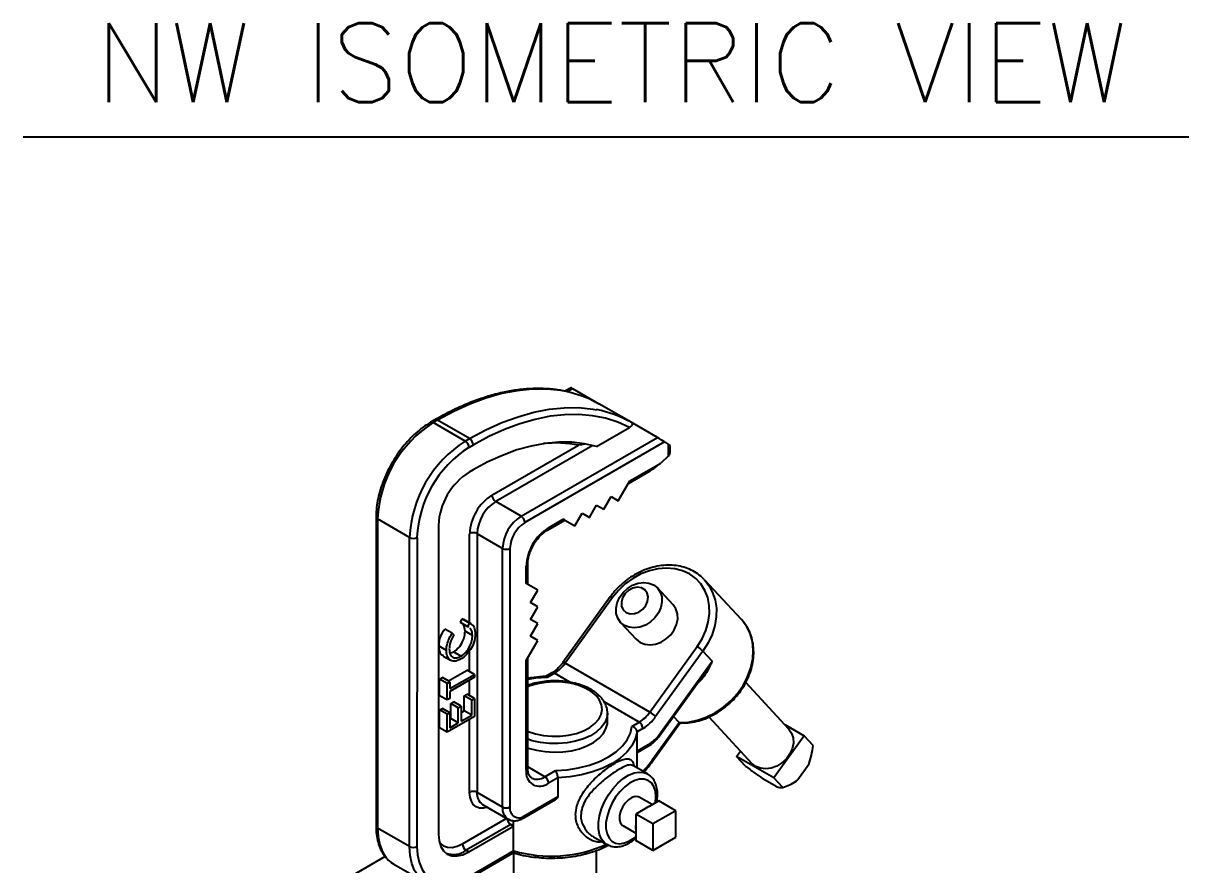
# Model space of a CAD drawing. Extents: x 12.3 to 108.7, y 1.1 to 80.4.
# Drawn here: x 15.25 to 26.35, y 16.77 to 24.78 of the extents above; entities that cross this region are included whole.
import ezdxf
from ezdxf.enums import TextEntityAlignment as Align

# ---------------------------------------------------------------- set-up
doc = ezdxf.new("R2010")
doc.units = 0
doc.header["$MEASUREMENT"] = 0
doc.layers.add('OBJECT', color=7, linetype='CONTINUOUS')
doc.styles.get("Standard").update_dxf_attribs({"font": 'SIMPLEX'})

msp = doc.modelspace()

# ---------------------------------------------------------------- linework, layer by layer
at = {"layer": 'OBJECT', "color": 1}
msp.add_line((15.248, 23.7), (26.352, 23.7), dxfattribs=at)
at = {"layer": 'OBJECT'}
for p, q in [((20.467, 21.31), (20.409, 21.276)), ((20.482, 21.302), (20.43, 21.272)), ((20.482, 21.302), (20.733, 21.157)), ((21.039, 20.981), (20.733, 21.157)), ((19.169, 21.004), (19.129, 20.981)), ((19.194, 21.001), (19.154, 20.978)), ((19.5, 20.825), (19.194, 21.001)), ((19.459, 20.802), (19.154, 20.978)), ((20.71, 20.75), (21.023, 20.931)), ((21.29, 20.836), (21.039, 20.981)), ((19.459, 20.802), (19.5, 20.825)), ((19.535, 20.764), (19.495, 20.74)), ((19.991, 20.086), (21.29, 20.836)), ((21.358, 20.794), (20.026, 20.025)), ((21.358, 20.794), (21.395, 20.769)), ((21.395, 20.66), (21.395, 20.769)), ((19.713, 20.288), (20.538, 20.763)), ((20.674, 20.76), (19.749, 20.226)), ((21.395, 20.66), (21.321, 20.593)), ((21.41, 20.694), (21.41, 20.759)), ((21.028, 20.424), (21.321, 20.593)), ((19.535, 20.528), (19.495, 20.505)), ((21.013, 20.399), (21.22, 20.518)), ((20.917, 20.233), (21.028, 20.424)), ((19.991, 20.086), (19.749, 20.226)), ((20.779, 20.153), (20.848, 20.273)), ((20.848, 20.273), (20.917, 20.233)), ((20.848, 20.273), (20.917, 20.233)), ((20.504, 19.994), (20.573, 20.114)), ((20.573, 20.114), (20.642, 20.074)), ((20.573, 20.114), (20.642, 20.074)), ((20.642, 20.074), (20.711, 20.193)), ((20.711, 20.193), (20.779, 20.153)), ((20.711, 20.193), (20.779, 20.153)), ((18.609, 20.08), (18.609, 17.136)), ((18.624, 20.06), (18.623, 17.116)), ((18.929, 19.883), (18.624, 20.06)), ((19.203, 20.001), (19.203, 17.057)), ((20.242, 19.954), (20.408, 20.05)), ((20.252, 19.976), (20.393, 20.058)), ((20.393, 20.058), (20.504, 19.994)), ((20.408, 20.05), (20.504, 19.994)), ((18.929, 16.939), (18.929, 19.883)), ((19, 19.883), (18.999, 16.939)), ((19.501, 19.068), (19.501, 19.92)), ((19.572, 19.92), (19.571, 17.456)), ((19.814, 19.78), (19.572, 19.92)), ((19.814, 17.316), (19.814, 19.78)), ((19.885, 19.78), (19.885, 17.316)), ((20.04, 19.446), (20.04, 19.609)), ((20.054, 19.437), (20.054, 19.629)), ((20.15, 19.382), (20.04, 19.446)), ((21.735, 19.484), (21.739, 19.479)), ((22.09, 19.104), (21.739, 19.479)), ((20.081, 19.263), (20.15, 19.382)), ((21.44, 19.241), (21.29, 19.403)), ((20.15, 19.223), (20.081, 19.263)), ((20.081, 19.103), (20.15, 19.223)), ((20.841, 19.318), (20.39, 18.693)), ((20.861, 19.311), (20.41, 18.686)), ((19.413, 19.075), (19.429, 19.108)), ((19.429, 19.108), (19.443, 19.1)), ((19.5, 19.067), (19.429, 19.108)), ((19.515, 19.06), (19.444, 19.101)), ((20.15, 19.063), (20.081, 19.103)), ((19.334, 18.971), (19.263, 19.012)), ((19.484, 19.034), (19.413, 19.075)), ((19.528, 18.951), (19.457, 18.992)), ((19.484, 19.034), (19.5, 19.067)), ((19.492, 19.028), (19.484, 19.034)), ((20.081, 18.944), (20.15, 19.063)), ((20.939, 19.075), (21.089, 18.914)), ((19.334, 18.971), (19.35, 18.957)), ((20.04, 18.713), (20.15, 18.904)), ((20.15, 18.904), (20.081, 18.944)), ((19.279, 18.808), (19.209, 18.849)), ((19.314, 18.781), (19.346, 18.793)), ((19.417, 18.752), (19.346, 18.793)), ((19.501, 18.607), (19.501, 18.807)), ((21.218, 18.22), (21.669, 18.845)), ((21.724, 18.802), (21.273, 18.178)), ((21.724, 18.802), (21.813, 18.707)), ((19.249, 18.754), (19.32, 18.714)), ((20.04, 17.666), (20.04, 18.713)), ((20.054, 17.687), (20.054, 18.739)), ((21.218, 18.22), (20.41, 18.686)), ((21.304, 18.002), (21.813, 18.707)), ((19.215, 18.535), (19.242, 18.551)), ((19.313, 18.51), (19.242, 18.551)), ((19.299, 18.518), (19.477, 18.62)), ((19.313, 18.444), (19.548, 18.579)), ((19.548, 18.552), (19.313, 18.417)), ((19.548, 18.579), (19.477, 18.62)), ((19.548, 18.579), (19.548, 18.552)), ((20.284, 18.593), (20.224, 18.559)), ((20.309, 18.59), (20.24, 18.551)), ((20.455, 18.506), (20.309, 18.59)), ((21.309, 17.993), (21.729, 18.574)), ((19.215, 18.376), (19.215, 18.535)), ((19.286, 18.494), (19.215, 18.535)), ((19.286, 18.494), (19.313, 18.51)), ((19.286, 18.336), (19.286, 18.494)), ((19.313, 18.51), (19.313, 18.444)), ((19.501, 18.378), (19.501, 18.525)), ((22.542, 18.059), (22.131, 18.501)), ((19.286, 18.336), (19.215, 18.376)), ((19.313, 18.351), (19.286, 18.336)), ((19.313, 18.417), (19.313, 18.351)), ((19.45, 18.376), (19.477, 18.392)), ((19.45, 18.233), (19.45, 18.376)), ((19.521, 18.335), (19.45, 18.376)), ((19.548, 18.351), (19.477, 18.392)), ((19.521, 18.335), (19.548, 18.351)), ((19.521, 18.192), (19.521, 18.335)), ((19.548, 18.351), (19.548, 18.18)), ((19.215, 18.241), (19.242, 18.256)), ((19.215, 18.07), (19.215, 18.241)), ((19.286, 18.2), (19.215, 18.241)), ((19.313, 18.215), (19.242, 18.256)), ((19.286, 18.2), (19.313, 18.215)), ((19.313, 18.215), (19.313, 18.072)), ((19.323, 18.303), (19.349, 18.318)), ((19.323, 18.159), (19.323, 18.303)), ((19.393, 18.262), (19.323, 18.303)), ((19.42, 18.277), (19.349, 18.318)), ((19.393, 18.262), (19.42, 18.277)), ((19.393, 18.119), (19.393, 18.262)), ((19.42, 18.277), (19.42, 18.134)), ((19.42, 18.216), (19.45, 18.233)), ((19.521, 18.192), (19.45, 18.233)), ((21.116, 18.124), (20.782, 18.317)), ((19.286, 18.029), (19.286, 18.2)), ((19.548, 18.18), (19.286, 18.029)), ((19.313, 18.154), (19.323, 18.159)), ((19.313, 18.072), (19.393, 18.119)), ((19.393, 18.119), (19.323, 18.159)), ((19.42, 18.134), (19.521, 18.192)), ((19.501, 17.456), (19.501, 18.153)), ((20.814, 18.209), (20.813, 18.201)), ((20.814, 18.127), (20.814, 18.209)), ((21.047, 18.084), (21.116, 18.124)), ((21.241, 17.765), (21.498, 18.121)), ((21.246, 17.756), (21.507, 18.117)), ((21.498, 18.121), (21.444, 18.18)), ((21.779, 18.174), (22.191, 17.732)), ((22.504, 18.101), (22.689, 17.994)), ((19.286, 18.029), (19.215, 18.07)), ((21.152, 18.063), (21.096, 18.031)), ((21.096, 17.852), (21.096, 18.031)), ((22.689, 17.994), (22.399, 17.593)), ((22.774, 17.903), (22.689, 17.994)), ((21.096, 17.852), (21.223, 17.925)), ((21.097, 17.836), (21.212, 17.902)), ((21.098, 17.688), (21.098, 17.837)), ((22.045, 17.797), (22.083, 17.849)), ((22.399, 17.593), (22.045, 17.797)), ((22.13, 17.706), (22.045, 17.797)), ((20.216, 17.605), (20.054, 17.699)), ((20.216, 17.605), (20.319, 17.664)), ((21.196, 17.631), (21.056, 17.712)), ((22.732, 17.72), (22.627, 17.576)), ((20.341, 17.595), (20.252, 17.544)), ((20.341, 17.595), (20.341, 17.416)), ((22.422, 17.513), (22.294, 17.586)), ((22.484, 17.502), (22.399, 17.593)), ((22.569, 17.539), (22.578, 17.544)), ((19.814, 17.316), (19.571, 17.456)), ((19.623, 17.342), (19.866, 17.202)), ((20.016, 17.212), (20.319, 17.387)), ((20.026, 17.235), (20.341, 17.416)), ((21.24, 17.339), (21.115, 17.411)), ((21.211, 17.322), (21.175, 17.301)), ((21.302, 17.374), (21.211, 17.322)), ((21.464, 17.28), (21.302, 17.374)), ((21.175, 17.301), (21.084, 17.249)), ((21.247, 17.155), (21.084, 17.249)), ((21.084, 17.249), (21.084, 17.143)), ((21.464, 17.28), (21.247, 17.155)), ((21.464, 17.029), (21.464, 17.28)), ((18.929, 16.939), (18.623, 17.116)), ((19.432, 16.965), (19.854, 17.209)), ((19.893, 17.149), (19.467, 16.904)), ((19.494, 16.889), (19.92, 17.134)), ((19.893, 17.149), (19.92, 17.134)), ((19.919, 16.899), (19.92, 17.134)), ((19.92, 17.134), (19.92, 17.187)), ((20.959, 17.14), (21.084, 17.068)), ((21.084, 17.143), (21.084, 17.102)), ((21.084, 17.102), (21.084, 16.997)), ((21.247, 17.155), (21.247, 16.903)), ((20.681, 17.034), (20.808, 16.96)), ((21.247, 16.903), (21.084, 16.997)), ((21.247, 16.903), (21.464, 17.029)), ((19.467, 16.904), (19.494, 16.889)), ((19.484, 16.63), (19.917, 16.88)), ((19.494, 16.653), (19.919, 16.899)), ((19.918, 16.879), (19.918, 15.947)), ((20.708, 15.947), (20.708, 16.902)), ((20.813, 16.958), (20.808, 16.96)), ((18.697, 16.844), (18.005, 16.445)), ((18.779, 16.772), (19.084, 16.596))]:
    msp.add_line(p, q, dxfattribs=at)
at = {"layer": 'OBJECT', "flags": 128}
for points in [[(20.406, 21.277), (20.37, 21.283), (20.237, 21.297), (20.098, 21.297), (19.954, 21.282), (19.807, 21.254), (19.656, 21.211), (19.504, 21.154), (19.349, 21.084), (19.194, 21.001)], [(19.5, 20.825), (19.655, 20.908), (19.809, 20.978), (19.962, 21.034), (20.112, 21.077), (20.26, 21.106), (20.403, 21.12), (20.542, 21.121), (20.676, 21.107), (20.71, 21.101)], [(21.023, 20.931), (20.912, 20.982), (20.794, 21.02), (20.67, 21.044), (20.54, 21.055), (20.406, 21.053), (20.267, 21.038), (20.125, 21.009), (19.98, 20.967), (19.833, 20.912), (19.684, 20.844), (19.535, 20.764)], [(20.71, 20.75), (20.596, 20.777), (20.475, 20.791), (20.35, 20.792), (20.221, 20.78), (20.088, 20.755), (19.952, 20.717), (19.814, 20.666), (19.675, 20.603), (19.535, 20.528)], [(21.669, 18.845), (21.715, 18.919), (21.751, 18.998), (21.775, 19.078), (21.786, 19.159), (21.784, 19.237), (21.77, 19.312), (21.743, 19.38), (21.704, 19.442), (21.655, 19.494), (21.596, 19.536), (21.528, 19.567), (21.455, 19.586), (21.376, 19.592), (21.295, 19.586), (21.213, 19.567), (21.133, 19.536), (21.055, 19.493), (20.983, 19.441), (20.918, 19.38), (20.861, 19.311)], [(20.975, 19.046), (20.939, 19.075), (20.912, 19.114), (20.898, 19.16), (20.896, 19.21), (20.906, 19.262), (20.929, 19.313), (20.963, 19.36), (21.005, 19.399), (21.054, 19.429), (21.106, 19.448), (21.159, 19.455), (21.209, 19.45), (21.253, 19.432), (21.29, 19.403), (21.316, 19.364), (21.331, 19.318), (21.333, 19.268), (21.322, 19.216), (21.3, 19.165), (21.266, 19.119), (21.224, 19.079), (21.175, 19.049), (21.123, 19.03), (21.07, 19.023), (21.02, 19.029), (20.975, 19.046)], [(21.739, 19.479), (21.78, 19.427), (21.816, 19.361), (21.84, 19.288), (21.852, 19.209), (21.851, 19.127), (21.837, 19.044), (21.811, 18.961), (21.773, 18.88), (21.724, 18.802)], [(20.993, 19.17), (21.029, 19.158), (21.071, 19.159), (21.112, 19.173), (21.15, 19.2), (21.179, 19.235), (21.197, 19.275), (21.202, 19.317), (21.192, 19.354), (21.17, 19.384), (21.138, 19.403), (21.098, 19.409), (21.056, 19.401), (21.016, 19.38), (20.982, 19.349), (20.958, 19.31), (20.947, 19.269), (20.949, 19.229), (20.965, 19.195), (20.993, 19.17)], [(21.089, 18.914), (21.126, 18.885), (21.17, 18.867), (21.221, 18.862), (21.273, 18.869), (21.326, 18.888), (21.374, 18.918), (21.417, 18.957), (21.45, 19.004), (21.473, 19.054), (21.483, 19.107), (21.481, 19.157), (21.467, 19.203), (21.44, 19.241), (21.44, 19.241)], [(22.108, 19.083), (22.094, 19.099), (22.09, 19.104)], [(21.498, 18.121), (21.584, 18.125), (21.671, 18.143), (21.756, 18.172), (21.84, 18.214), (21.918, 18.266), (21.99, 18.328), (22.053, 18.398), (22.107, 18.475), (22.149, 18.557), (22.18, 18.641), (22.198, 18.727), (22.203, 18.811), (22.195, 18.892), (22.173, 18.968), (22.139, 19.038), (22.108, 19.083)], [(20.24, 18.551), (20.128, 18.543), (20.054, 18.532)], [(20.054, 18.037), (20.057, 18.036), (20.127, 18.013), (20.204, 17.998), (20.283, 17.991), (20.364, 17.992), (20.443, 18.001), (20.518, 18.018), (20.586, 18.043), (20.646, 18.074), (20.695, 18.111), (20.731, 18.153), (20.754, 18.198), (20.763, 18.244), (20.758, 18.29), (20.738, 18.335), (20.705, 18.378), (20.659, 18.416), (20.602, 18.449), (20.536, 18.476), (20.462, 18.495), (20.384, 18.506), (20.303, 18.509), (20.223, 18.504), (20.146, 18.491), (20.074, 18.47), (20.054, 18.462)], [(20.813, 18.201), (20.808, 18.166), (20.788, 18.118), (20.755, 18.073), (20.709, 18.032), (20.652, 17.996), (20.585, 17.966), (20.51, 17.943), (20.429, 17.928), (20.345, 17.921), (20.261, 17.922), (20.177, 17.931), (20.098, 17.948), (20.054, 17.962)], [(20.054, 17.88), (20.06, 17.878), (20.137, 17.857), (20.219, 17.844), (20.303, 17.839), (20.388, 17.842), (20.47, 17.853), (20.548, 17.872), (20.619, 17.899), (20.682, 17.932), (20.734, 17.971), (20.773, 18.014), (20.8, 18.06), (20.813, 18.109), (20.814, 18.127)], [(20.319, 17.664), (20.431, 17.672), (20.539, 17.69), (20.642, 17.716), (20.738, 17.751), (20.823, 17.793), (20.897, 17.843), (20.957, 17.898), (21.003, 17.957), (21.033, 18.02), (21.047, 18.084)], [(21.096, 18.031), (21.079, 17.965), (21.046, 17.9), (20.997, 17.839), (20.935, 17.783), (20.858, 17.732), (20.771, 17.688), (20.673, 17.652), (20.567, 17.624), (20.456, 17.605), (20.341, 17.595)], [(21.304, 18.002), (21.307, 17.998), (21.309, 17.995), (21.309, 17.993), (21.309, 17.993)], [(22.542, 18.059), (22.543, 18.059), (22.569, 18.021), (22.584, 17.975), (22.586, 17.925), (22.575, 17.872), (22.552, 17.822), (22.519, 17.775), (22.476, 17.736), (22.428, 17.706), (22.375, 17.687), (22.323, 17.68), (22.273, 17.685), (22.228, 17.703), (22.191, 17.732)], [(21.246, 17.756), (21.247, 17.756), (21.246, 17.758), (21.245, 17.761), (21.241, 17.765)], [(20.808, 16.96), (20.787, 16.976), (20.758, 17.01), (20.739, 17.055), (20.729, 17.108), (20.729, 17.169), (20.739, 17.233), (20.758, 17.3), (20.787, 17.367), (20.823, 17.431), (20.865, 17.491), (20.912, 17.543), (20.963, 17.587), (21.015, 17.619), (21.067, 17.641), (21.116, 17.649), (21.161, 17.645), (21.196, 17.631)], [(21.271, 17.357), (21.276, 17.413), (21.271, 17.466), (21.257, 17.511), (21.233, 17.546), (21.202, 17.57), (21.164, 17.582), (21.12, 17.582), (21.074, 17.569), (21.025, 17.544), (20.978, 17.508), (20.932, 17.462), (20.891, 17.409), (20.856, 17.35), (20.829, 17.289), (20.81, 17.227), (20.8, 17.166), (20.8, 17.111), (20.81, 17.062), (20.829, 17.021), (20.856, 16.991), (20.891, 16.973), (20.932, 16.967), (20.977, 16.974), (21.025, 16.993), (21.073, 17.024), (21.084, 17.032)], [(21.196, 17.631), (21.2, 17.629), (21.204, 17.626)], [(19.671, 17.314), (19.632, 17.306), (19.595, 17.307), (19.563, 17.319), (19.536, 17.341), (19.517, 17.372), (19.505, 17.411), (19.501, 17.456)], [(21.115, 17.411), (21.106, 17.415), (21.078, 17.417), (21.046, 17.407), (21.013, 17.385), (20.982, 17.354), (20.956, 17.315), (20.938, 17.273), (20.928, 17.231), (20.928, 17.193), (20.938, 17.163), (20.956, 17.142), (20.959, 17.14)], [(18.623, 17.116), (18.629, 17.032), (18.645, 16.956), (18.671, 16.889), (18.707, 16.833), (18.753, 16.789), (18.779, 16.772)], [(19.203, 17.057), (19.209, 16.994), (19.225, 16.941), (19.252, 16.898), (19.288, 16.868), (19.332, 16.852), (19.383, 16.85), (19.437, 16.862), (19.494, 16.889)], [(19.081, 16.597), (19.058, 16.613), (19.013, 16.657), (18.977, 16.713), (18.95, 16.779), (18.934, 16.855), (18.929, 16.939)], [(18.999, 16.939), (19.004, 16.861), (19.019, 16.79), (19.044, 16.728), (19.078, 16.676), (19.12, 16.635), (19.17, 16.606), (19.227, 16.59), (19.289, 16.586), (19.355, 16.596), (19.424, 16.619), (19.494, 16.653)], [(19.211, 16.985), (19.219, 16.974), (19.251, 16.947), (19.29, 16.933), (19.334, 16.931), (19.382, 16.942), (19.432, 16.965)]]:
    msp.add_lwpolyline(points, dxfattribs=at)
at = {"layer": 'OBJECT'}
for centre, radius, start, end in [((20.207, 20.227), 1.068, 60.4961, 79.2684), ((20.512, 20.051), 1.069, 60.4973, 79.357), ((19.179, 20.981), 0.0251, 54.3778, 114.3087), ((19.771, 20.01), 1.148, 122.4819, 177.5068), ((19.14, 20.96), 0.0231, 51.3403, 117.3666), ((20.076, 19.833), 1.148, 122.4813, 177.5074), ((19.418, 20.737), 0.0768, 2.5967, 57.3922), ((19.458, 20.76), 0.0768, 2.5943, 57.3945), ((20.323, 19.639), 1.145, 79.1918, 95.9968), ((20.07, 19.837), 1.072, 122.4819, 177.5067), ((19.836, 19.972), 0.633, 122.5998, 177.3888), ((19.962, 19.899), 0.461, 122.5998, 177.3889), ((19.956, 19.903), 0.384, 122.5998, 177.3889), ((19.79, 20.291), 0.0768, 182.5964, 237.3925), ((18.633, 20.082), 0.0241, 184.1966, 247.1073), ((20.198, 19.763), 0.384, 122.5998, 177.3889), ((20.192, 19.766), 0.307, 122.5998, 177.3888), ((19.95, 20.022), 0.0768, 2.5943, 57.3945), ((18.964, 19.951), 0.0769, 242.6099, 297.3793), ((19.536, 19.852), 0.0769, 62.6073, 117.3819), ((20.5, 19.588), 0.461, 122.5998, 177.3888), ((20.227, 19.974), 0.0252, 305.6979, 5.609), ((19.85, 19.848), 0.0769, 242.6095, 297.3796), ((20.029, 19.632), 0.0252, 294.3945, 353.9325), ((20.84, 19.286), 0.0324, 50.1665, 89.1324), ((21.528, 18.602), 0.281, 45.7065, 59.9862), ((20.133, 18.879), 0.338, 301.3846, 325.1431), ((20.389, 18.661), 0.0324, 50.159, 89.1427), ((20.294, 18.57), 0.0251, 54.385, 114.3061), ((20.94, 18.413), 0.338, 301.3846, 325.1431), ((21.077, 17.977), 0.281, 45.7044, 59.9883), ((21.075, 18.06), 0.0768, 2.5953, 57.3926), ((20.94, 18.41), 0.406, 301.3855, 325.1424), ((21.082, 18.156), 0.271, 301.3845, 325.1435), ((21.199, 17.922), 0.0239, 303.9676, 7.325), ((20.169, 17.645), 0.131, 170.7688, 309.1862), ((20.029, 17.689), 0.0251, 294.3629, 354.2954), ((20.336, 18.417), 1.116, 317.0495, 324.2575), ((20.143, 17.704), 0.123, 244.857, 306.3035), ((20.175, 17.54), 0.0768, 2.5955, 57.3933), ((22.429, 17.828), 0.321, 297.7471, 308.2336), ((19.536, 17.388), 0.0769, 62.6095, 117.3796), ((19.69, 17.441), 0.12, 172.7333, 235.9412), ((21.265, 17.186), 0.147, 112.017, 127.9612), ((19.936, 17.303), 0.123, 173.6434, 235.4004), ((19.849, 17.385), 0.0769, 242.6083, 297.3793), ((19.971, 17.302), 0.0873, 170.769, 309.1866), ((20.001, 17.232), 0.0252, 305.697, 5.6104), ((18.633, 17.138), 0.0243, 184.4757, 246.8454), ((19.935, 17.215), 0.0777, 185.9371, 237.209), ((21.229, 17.123), 0.147, 172.0218, 187.9612), ((18.964, 17.008), 0.0769, 242.6071, 297.3806), ((19.345, 17.079), 0.214, 251.0969, 305.1212), ((19.509, 16.969), 0.0768, 182.5952, 237.3933), ((20.276, 18.153), 1.304, 254.1151, 293.9807)]:
    msp.add_arc(centre, radius, start, end, dxfattribs=at)
for centre, major_axis, ratio, start_param, end_param in [((20.515, 21.28), (0.0485, -0.0297), 0.027723, 2.341327, 3.126559), ((21.323, 20.814), (0.0485, -0.0297), 0.027723, 0.770531, 2.341327), ((21.36, 20.79), (0.05, -0.0308), 0.027719, 6.268383, 7.08557), ((21.36, 20.68), (0.0487, 0.0161), 0.70009, 5.270697, 5.540734), ((21.36, 20.723), (-0.0354, 0.0612), 0.577285, 3.411546, 3.926822), ((21.285, 20.614), (0.13, 0.113), 0.224844, 4.004632, 4.790197), ((20.358, 20.078), (0.05, -0.0289), 0.000219, 6.283059, 7.068624)]:
    msp.add_ellipse(centre, major_axis=major_axis, ratio=ratio, start_param=start_param, end_param=end_param, dxfattribs=at)
for points, knots in [([(20.395, 21.279), (20.381, 21.282), (20.329, 21.294), (20.232, 21.302), (20.107, 21.304), (19.978, 21.294), (19.846, 21.273), (19.712, 21.24), (19.575, 21.196), (19.436, 21.141), (19.301, 21.077), (19.212, 21.027), (19.169, 21.004)], [0, 0, 0, 0, 0.038812, 0.145733, 0.252939, 0.360437, 0.468198, 0.576174, 0.684311, 0.792559, 0.900873, 1, 1, 1, 1]), ([(19.129, 20.981), (19.117, 20.973), (19.081, 20.952), (19.023, 20.908), (18.956, 20.849), (18.892, 20.781), (18.833, 20.707), (18.78, 20.627), (18.732, 20.543), (18.691, 20.455), (18.658, 20.367), (18.632, 20.278), (18.616, 20.191), (18.609, 20.125), (18.609, 20.089), (18.609, 20.08)], [0, 0, 0, 0, 0.0448178, 0.1293535, 0.213789, 0.2980898, 0.3822698, 0.4663683, 0.5504379, 0.6345332, 0.7186948, 0.8029829, 0.8874537, 0.9721555, 1, 1, 1, 1]), ([(21.039, 20.981), (21.041, 20.979), (21.047, 20.975), (21.05, 20.966), (21.049, 20.955), (21.04, 20.942), (21.029, 20.935), (21.023, 20.931)], [0, 0, 0, 0, 0.138343, 0.27604, 0.470201, 0.74205, 1, 1, 1, 1]), ([(20.595, 20.771), (20.575, 20.769), (20.555, 20.767), (20.538, 20.763), (20.538, 20.763)], [0, 0, 0, 0, 0.995084, 1, 1, 1, 1]), ([(20.054, 19.629), (20.055, 19.637), (20.055, 19.658), (20.062, 19.698), (20.078, 19.749), (20.101, 19.799), (20.13, 19.847), (20.164, 19.89), (20.2, 19.925), (20.226, 19.945), (20.24, 19.952), (20.242, 19.954)], [0, 0, 0, 0, 0.067195, 0.197031, 0.328084, 0.460163, 0.592766, 0.725249, 0.85683, 0.979682, 1, 1, 1, 1]), ([(21.734, 19.484), (21.733, 19.486), (21.716, 19.506), (21.675, 19.537), (21.613, 19.575), (21.543, 19.602), (21.468, 19.617), (21.39, 19.622), (21.309, 19.615), (21.228, 19.597), (21.148, 19.568), (21.071, 19.529), (20.997, 19.481), (20.93, 19.423), (20.878, 19.368), (20.851, 19.332), (20.841, 19.318)], [0, 0, 0, 0, 0.00819, 0.086041, 0.163848, 0.241801, 0.320052, 0.398666, 0.477621, 0.556848, 0.636263, 0.715798, 0.795406, 0.875064, 0.954763, 1, 1, 1, 1]), ([(19.209, 18.849), (19.209, 18.863), (19.211, 18.893), (19.226, 18.95), (19.249, 18.989), (19.263, 19.012)], [0, 0, 0, 0, 0.280839, 0.561442, 1, 1, 1, 1]), ([(19.346, 18.793), (19.363, 18.805), (19.397, 18.829), (19.434, 18.888), (19.454, 18.945), (19.456, 18.976), (19.457, 18.992)], [0, 0, 0, 0, 0.279431, 0.558929, 0.779287, 1, 1, 1, 1]), ([(19.457, 18.992), (19.455, 19.014), (19.451, 19.05), (19.429, 19.064), (19.421, 19.069)], [0, 0, 0, 0, 0.6316155, 1, 1, 1, 1]), ([(19.5, 19.067), (19.509, 19.063), (19.527, 19.055), (19.55, 19.023), (19.553, 18.988), (19.554, 18.967)], [0, 0, 0, 0, 0.280394, 0.560816, 1, 1, 1, 1]), ([(19.528, 18.951), (19.526, 18.974), (19.524, 19.004), (19.506, 19.016), (19.502, 19.019)], [0, 0, 0, 0, 0.7690543, 1, 1, 1, 1]), ([(21.505, 18.117), (21.531, 18.117), (21.583, 18.117), (21.664, 18.131), (21.744, 18.156), (21.823, 18.192), (21.898, 18.237), (21.967, 18.292), (22.03, 18.354), (22.085, 18.422), (22.131, 18.496), (22.167, 18.574), (22.193, 18.654), (22.207, 18.735), (22.209, 18.815), (22.199, 18.892), (22.178, 18.964), (22.148, 19.029), (22.121, 19.065), (22.108, 19.081)], [0, 0, 0, 0, 0.057198, 0.116418, 0.175801, 0.235291, 0.294845, 0.354442, 0.41407, 0.473728, 0.533417, 0.593131, 0.652849, 0.712533, 0.77212, 0.831527, 0.890673, 0.949503, 1, 1, 1, 1]), ([(19.279, 18.808), (19.28, 18.823), (19.282, 18.852), (19.297, 18.909), (19.32, 18.948), (19.334, 18.971)], [0, 0, 0, 0, 0.280839, 0.561442, 1, 1, 1, 1]), ([(19.35, 18.957), (19.336, 18.931), (19.311, 18.885), (19.308, 18.841), (19.306, 18.822)], [0, 0, 0, 0, 0.5583934, 1, 1, 1, 1]), ([(19.417, 18.752), (19.434, 18.764), (19.468, 18.788), (19.504, 18.847), (19.525, 18.904), (19.527, 18.936), (19.528, 18.951)], [0, 0, 0, 0, 0.279431, 0.558929, 0.779287, 1, 1, 1, 1]), ([(19.554, 18.967), (19.553, 18.939), (19.549, 18.889), (19.521, 18.838), (19.509, 18.816)], [0, 0, 0, 0, 0.559804, 1, 1, 1, 1]), ([(19.251, 18.758), (19.247, 18.759), (19.229, 18.764), (19.213, 18.796), (19.21, 18.831), (19.209, 18.849)], [0, 0, 0, 0, 0.146092, 0.572724, 1, 1, 1, 1]), ([(19.415, 18.724), (19.395, 18.715), (19.354, 18.697), (19.309, 18.715), (19.283, 18.754), (19.281, 18.79), (19.279, 18.808)], [0, 0, 0, 0, 0.2795104, 0.5590782, 0.7793731, 1, 1, 1, 1]), ([(19.306, 18.822), (19.308, 18.804), (19.312, 18.767), (19.34, 18.739), (19.378, 18.733), (19.404, 18.746), (19.417, 18.752)], [0, 0, 0, 0, 0.2798645, 0.5595348, 0.7796741, 1, 1, 1, 1]), ([(19.509, 18.816), (19.493, 18.794), (19.465, 18.756), (19.43, 18.734), (19.415, 18.724)], [0, 0, 0, 0, 0.559019, 1, 1, 1, 1]), ([(20.39, 18.693), (20.384, 18.686), (20.367, 18.664), (20.337, 18.632), (20.307, 18.607), (20.289, 18.596), (20.284, 18.593)], [0, 0, 0, 0, 0.175769, 0.515024, 0.851521, 1, 1, 1, 1]), ([(21.813, 18.707), (21.813, 18.707), (21.805, 18.688), (21.785, 18.644), (21.747, 18.579), (21.707, 18.525), (21.678, 18.499), (21.669, 18.491)], [0, 0, 0, 0, 0.0036601, 0.2347909, 0.5496327, 0.8641403, 1, 1, 1, 1]), ([(21.813, 18.707), (21.813, 18.707), (21.802, 18.688), (21.776, 18.643), (21.745, 18.601), (21.726, 18.576)], [0, 0, 0, 0, 0.006542, 0.408966, 1, 1, 1, 1]), ([(20.227, 18.559), (20.215, 18.559), (20.17, 18.557), (20.112, 18.552), (20.067, 18.543), (20.054, 18.541)], [0, 0, 0, 0, 0.19975, 0.772369, 1, 1, 1, 1]), ([(20.227, 18.559), (20.229, 18.559), (20.233, 18.558), (20.238, 18.553), (20.24, 18.551), (20.24, 18.551)], [0, 0, 0, 0, 0.530175, 0.989365, 1, 1, 1, 1]), ([(20.812, 18.199), (20.813, 18.203), (20.816, 18.223), (20.808, 18.26), (20.791, 18.308), (20.76, 18.353), (20.72, 18.394), (20.669, 18.431), (20.608, 18.462), (20.54, 18.487), (20.467, 18.505), (20.39, 18.516), (20.311, 18.52), (20.232, 18.516), (20.155, 18.504), (20.095, 18.49), (20.064, 18.477), (20.054, 18.474)], [0, 0, 0, 0, 0.015075, 0.084187, 0.152954, 0.222853, 0.294845, 0.368746, 0.4437, 0.51888, 0.593906, 0.668749, 0.74348, 0.818205, 0.89302, 0.968033, 1, 1, 1, 1]), ([(21.505, 18.117), (21.505, 18.117), (21.503, 18.116), (21.5, 18.119), (21.498, 18.121)], [0, 0, 0, 0, 0.324718, 1, 1, 1, 1]), ([(21.096, 18.031), (21.095, 18.035), (21.094, 18.044), (21.087, 18.058), (21.076, 18.07), (21.062, 18.079), (21.052, 18.083), (21.047, 18.084), (21.047, 18.084)], [0, 0, 0, 0, 0.197768, 0.395366, 0.598083, 0.812872, 0.995764, 1, 1, 1, 1]), ([(21.212, 17.902), (21.22, 17.907), (21.242, 17.921), (21.275, 17.95), (21.298, 17.979), (21.309, 17.993)], [0, 0, 0, 0, 0.216282, 0.612447, 1, 1, 1, 1]), ([(22.732, 17.72), (22.741, 17.75), (22.761, 17.812), (22.769, 17.872), (22.774, 17.903)], [0, 0, 0, 0, 0.480505, 1, 1, 1, 1]), ([(20.511, 17.242), (20.514, 17.271), (20.519, 17.335), (20.569, 17.439), (20.637, 17.528), (20.705, 17.597), (20.76, 17.646), (20.814, 17.688), (20.879, 17.732), (20.949, 17.768), (21.011, 17.782), (21.045, 17.763), (21.061, 17.734), (21.065, 17.713), (21.067, 17.706)], [0, 0, 0, 0, 0.088781, 0.19862, 0.317159, 0.380618, 0.444025, 0.50383, 0.563602, 0.671326, 0.779197, 0.898496, 0.964925, 1, 1, 1, 1]), ([(21.097, 17.837), (21.097, 17.836), (21.097, 17.835), (21.096, 17.838), (21.096, 17.844), (21.096, 17.85), (21.096, 17.852)], [0, 0, 0, 0, 0.09756, 0.481204, 0.777188, 1, 1, 1, 1]), ([(20.092, 17.593), (20.087, 17.596), (20.077, 17.602), (20.065, 17.622), (20.056, 17.65), (20.055, 17.675), (20.054, 17.687)], [0, 0, 0, 0, 0.246125, 0.509386, 0.761641, 1, 1, 1, 1]), ([(20.341, 17.595), (20.341, 17.6), (20.34, 17.609), (20.337, 17.625), (20.332, 17.641), (20.325, 17.654), (20.321, 17.661), (20.319, 17.664), (20.319, 17.664)], [0, 0, 0, 0, 0.197773, 0.395367, 0.598086, 0.812873, 0.995765, 1, 1, 1, 1]), ([(21.055, 17.708), (21.048, 17.712), (21.03, 17.723), (20.979, 17.705), (20.901, 17.663), (20.801, 17.593), (20.699, 17.505), (20.618, 17.409), (20.569, 17.318), (20.563, 17.26), (20.561, 17.234)], [0, 0, 0, 0, 0.09378, 0.221341, 0.34925, 0.490317, 0.638773, 0.775863, 0.900499, 1, 1, 1, 1]), ([(21.161, 17.651), (21.18, 17.673), (21.21, 17.706), (21.237, 17.743), (21.246, 17.756)], [0, 0, 0, 0, 0.65098, 1, 1, 1, 1]), ([(22.13, 17.706), (22.159, 17.684), (22.213, 17.643), (22.269, 17.604), (22.294, 17.586)], [0, 0, 0, 0, 0.538104, 1, 1, 1, 1]), ([(21.291, 17.434), (21.29, 17.444), (21.29, 17.475), (21.28, 17.522), (21.26, 17.568), (21.235, 17.604), (21.214, 17.618), (21.205, 17.624)], [0, 0, 0, 0, 0.132047, 0.38098, 0.628819, 0.84302, 1, 1, 1, 1]), ([(22.484, 17.502), (22.505, 17.51), (22.547, 17.526), (22.595, 17.552), (22.622, 17.572), (22.627, 17.576)], [0, 0, 0, 0, 0.438721, 0.883111, 1, 1, 1, 1]), ([(21.284, 17.364), (21.286, 17.38), (21.29, 17.404), (21.291, 17.427), (21.291, 17.434)], [0, 0, 0, 0, 0.689218, 1, 1, 1, 1]), ([(22.422, 17.513), (22.428, 17.511), (22.445, 17.504), (22.466, 17.501), (22.478, 17.502), (22.484, 17.502)], [0, 0, 0, 0, 0.2056668, 0.6001074, 1, 1, 1, 1]), ([(20.341, 17.416), (20.34, 17.413), (20.339, 17.406), (20.331, 17.395), (20.323, 17.39), (20.318, 17.387)], [0, 0, 0, 0, 0.295912, 0.5899573, 1, 1, 1, 1]), ([(19.867, 17.203), (19.874, 17.199), (19.893, 17.188), (19.927, 17.184), (19.967, 17.189), (19.997, 17.201), (20.013, 17.21), (20.016, 17.212)], [0, 0, 0, 0, 0.166857, 0.415879, 0.667995, 0.942795, 1, 1, 1, 1]), ([(20.766, 16.985), (20.751, 16.983), (20.702, 16.978), (20.621, 17.018), (20.556, 17.083), (20.523, 17.155), (20.512, 17.203), (20.511, 17.233), (20.511, 17.242)], [0, 0, 0, 0, 0.114532, 0.366989, 0.648487, 0.79351, 0.938464, 1, 1, 1, 1]), ([(20.561, 17.234), (20.561, 17.227), (20.562, 17.183), (20.579, 17.141), (20.618, 17.082), (20.644, 17.048), (20.679, 17.036), (20.681, 17.035)], [0, 0, 0, 0, 0.09332, 0.518518, 0.534328, 0.97284, 1, 1, 1, 1]), ([(18.609, 17.136), (18.609, 17.122), (18.61, 17.081), (18.618, 17.016), (18.637, 16.946), (18.666, 16.884), (18.703, 16.832), (18.742, 16.794), (18.771, 16.778), (18.782, 16.772)], [0, 0, 0, 0, 0.087229, 0.252412, 0.417642, 0.581759, 0.743475, 0.901879, 1, 1, 1, 1]), ([(20.815, 16.958), (20.821, 16.955), (20.84, 16.944), (20.878, 16.937), (20.925, 16.938), (20.975, 16.951), (21.025, 16.975), (21.062, 16.998), (21.081, 17.015), (21.084, 17.018)], [0, 0, 0, 0, 0.081659, 0.250257, 0.420294, 0.596467, 0.7794, 0.966357, 1, 1, 1, 1]), ([(19.916, 16.88), (19.917, 16.88), (19.947, 16.87), (20.011, 16.855), (20.109, 16.839), (20.209, 16.83), (20.31, 16.829), (20.41, 16.835), (20.509, 16.848), (20.604, 16.868), (20.695, 16.896), (20.768, 16.924), (20.808, 16.946), (20.823, 16.954)], [0, 0, 0, 0, 0.003303, 0.107239, 0.21107, 0.314802, 0.418487, 0.522183, 0.625932, 0.729793, 0.833825, 0.938084, 1, 1, 1, 1]), ([(19.919, 16.899), (19.919, 16.895), (19.919, 16.888), (19.918, 16.882), (19.917, 16.881), (19.917, 16.881)], [0, 0, 0, 0, 0.35413, 0.707281, 1, 1, 1, 1])]:
    msp.add_open_spline(points, degree=3, knots=knots, dxfattribs=at)

# ---------------------------------------------------------------- texts
at = {"layer": 'OBJECT', "color": 1}
msp.add_text('NW ISOMETRIC VIEW', height=0.75, dxfattribs=at).set_placement((20.853, 24.031), align=Align.CENTER)

doc.saveas('drawing.dxf')
